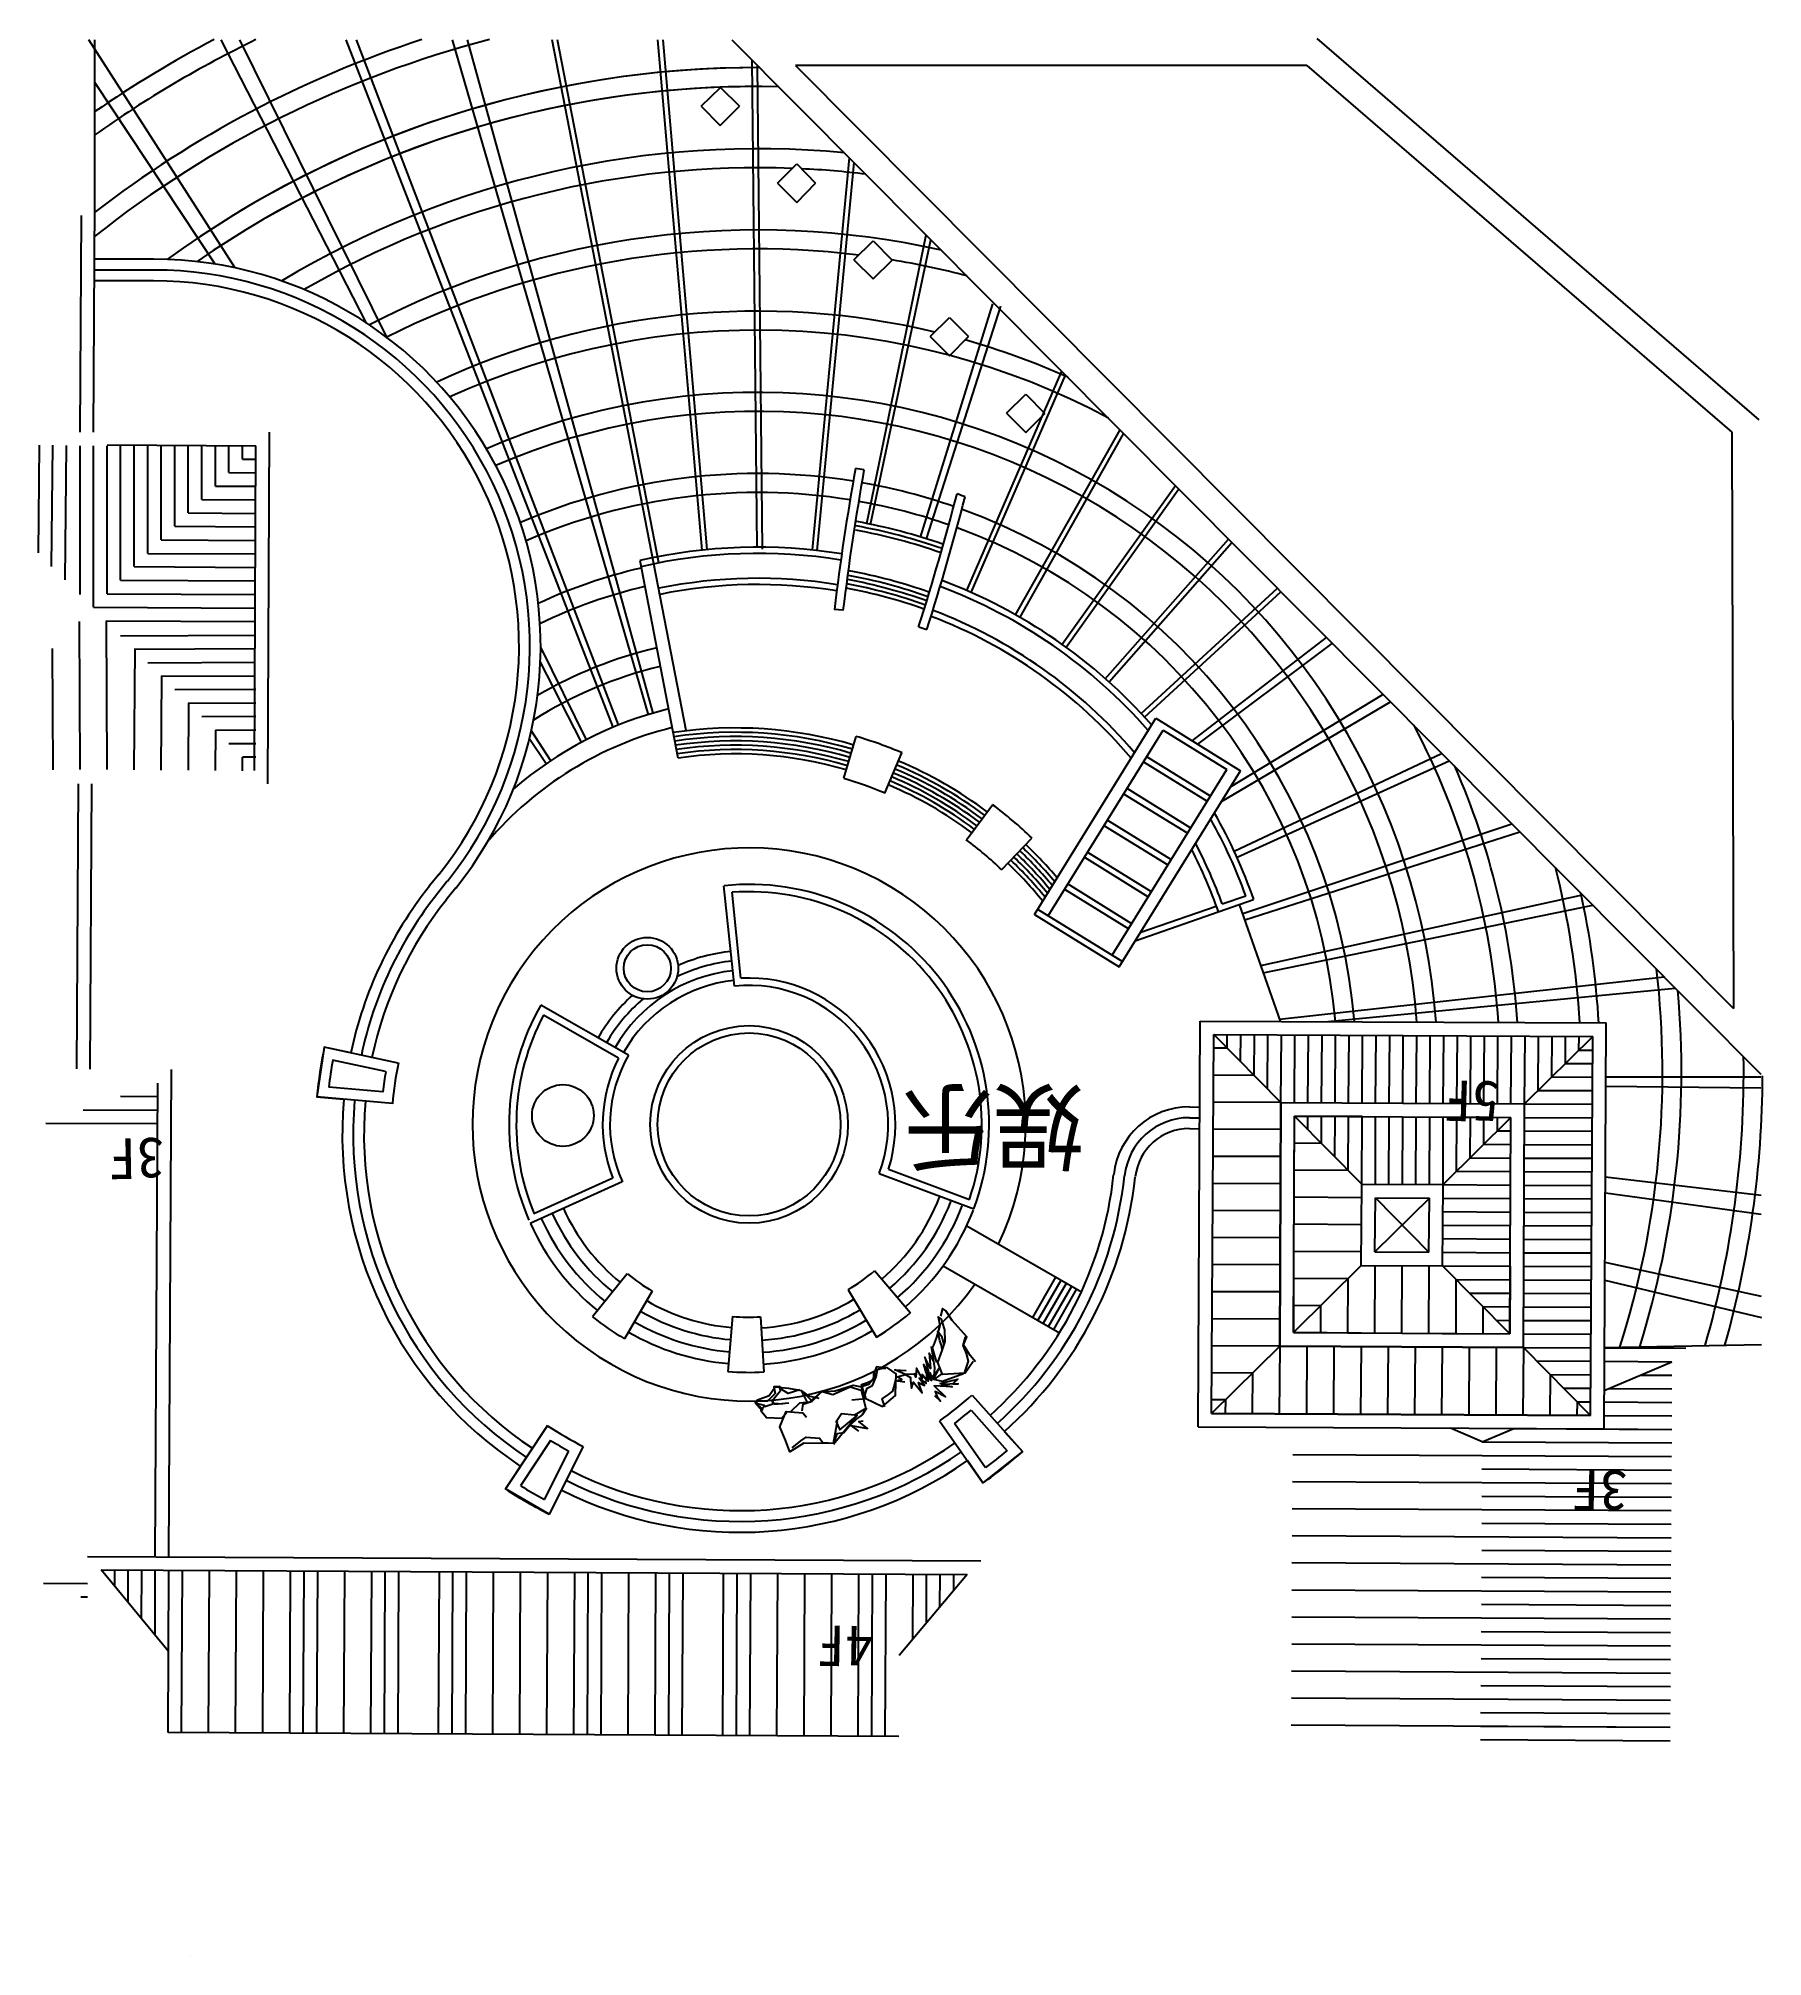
# Model space of a CAD drawing. Header units: metres. Extents: x 1929 to 44591, y -2100 to 45363.
import ezdxf

# ---------------------------------------------------------------- set-up
doc = ezdxf.new("R2010")
doc.units = ezdxf.units.M
for name, color, linetype in [('PD', 40, 'Continuous'), ('RXD', 2, 'Continuous'), ('TEXT', 9, 'Continuous'), ('TREE', 3, 'Continuous'), ('W', 3, 'Continuous'), ('WALL1', 1, 'Continuous'), ('ZZW', 9, 'Continuous')]:
    doc.layers.add(name, color=color, linetype=linetype)

# ---------------------------------------------------------------- blocks, each defined once
blk = doc.blocks.new('A$C07B50AAC')
at = {"layer": 'PD'}
for p, q in [((2.09, 72.77), (2.09, 78.77)), ((24.49, 76.31), (25.2, 77.01)), ((25.2, 77.01), (25.9, 76.31)), ((24.49, 76.31), (25.19, 75.6)), ((25.19, 75.6), (25.9, 76.31)), ((27.31, 73.47), (28.02, 74.18)), ((28.02, 74.18), (28.72, 73.47)), ((27.31, 73.47), (28.02, 72.76)), ((28.02, 72.76), (28.72, 73.47)), ((30.13, 70.64), (30.84, 71.34)), ((30.84, 71.34), (31.55, 70.63)), ((4.26, 70.66), (2.07, 70.66)), ((4.26, 70.26), (2.07, 70.26)), ((30.13, 70.64), (30.84, 69.93)), ((30.84, 69.93), (31.55, 70.63)), ((4.26, 69.86), (2.07, 69.86)), ((32.95, 67.8), (33.66, 68.51)), ((33.66, 68.51), (34.37, 67.8)), ((32.95, 67.8), (33.66, 67.09)), ((33.66, 67.09), (34.37, 67.8)), ((35.77, 64.97), (36.48, 65.67)), ((36.48, 65.67), (37.19, 64.96)), ((35.77, 64.97), (36.48, 64.26)), ((36.48, 64.26), (37.19, 64.96)), ((14.8, 47.93), (14.44, 47.49)), ((15.11, 47.68), (14.76, 47.24)), ((15.42, 47.43), (15.07, 46.99)), ((13.3, 40.96), (10.56, 41.54)), ((12.83, 40.65), (10.87, 41.06)), ((13.08, 39.46), (10.29, 39.71)), ((12.72, 39.89), (10.73, 40.07)), ((42.53, 39.34), (42.91, 39.33)), ((42.53, 38.94), (42.91, 38.93)), ((42.53, 38.54), (42.91, 38.53)), ((57.87, 30.45), (63.67, 30.56)), ((34.5, 28.69), (36.36, 26.6)), ((33.3, 27.74), (34.9, 25.45)), ((33.85, 27.65), (35, 26.01)), ((34.46, 28.13), (35.79, 26.63)), ((18.81, 27.56), (17.26, 25.22)), ((18.92, 27.01), (17.82, 25.34)), ((19.59, 26.62), (18.69, 24.83)), ((20.13, 26.79), (18.87, 24.29))]:
    blk.add_line(p, q, dxfattribs=at)
for points in [[(11.54, 41.33), (10.56, 41.54), (10.29, 39.71), (11.28, 39.62)], [(34.54, 29.93), (34.25, 29.5), (33.41, 29.45), (33.23, 29.9), (33.39, 30.34), (33.5, 30.67), (33.49, 31.1), (33.41, 31.37), (33.37, 31.49), (33.25, 31.58), (33.31, 31.26), (33.19, 30.83), (33.07, 30.54), (33.02, 30.44), (33.19, 29.89)], [(34.63, 29.92), (34.43, 30.15), (34.18, 30.55), (34.3, 30.84), (33.77, 31.44), (33.53, 31.8), (33.41, 31.89), (33.33, 31.61)], [(34.18, 29.47), (33.41, 29.19), (33.09, 29.26), (33.14, 29.49), (33.29, 29.71), (33.1, 29.35), (33.12, 29.7), (33, 30.48)], [(33.39, 30.37), (33.37, 30.54), (33.35, 30.6), (33.31, 30.69), (33.24, 31.05), (33.37, 30.87), (33.45, 30.56)], [(34.22, 29.5), (34.37, 29.94), (34.29, 30.23), (34.17, 30.52), (34.26, 30.83), (34.32, 30.85)], [(30.06, 28.52), (30.57, 28.56), (31.19, 28.27), (31.67, 28.67), (31.68, 29.15), (31.69, 29.48), (31.38, 29.7), (31.14, 29.71), (30.97, 29.74), (30.86, 29.46), (30.86, 29.3), (30.69, 29.08), (30.4, 28.99), (30.56, 28.6), (30.41, 29.08), (30.63, 29.15), (30.84, 29.25), (30.92, 29.52)], [(30.54, 28.67), (30.62, 28.94), (30.82, 29.05), (30.96, 29.37), (31, 29.63), (31.19, 29.68), (31.31, 29.68)], [(31.27, 28.26), (31.18, 28.55), (31.41, 28.71), (31.57, 28.84), (31.61, 28.97), (31.7, 29.32), (31.7, 29.44)], [(33.4, 29.49), (33.09, 29.26)], [(26.84, 28.27), (27.14, 28.37), (27.16, 28.54), (27.42, 28.86), (27.38, 29.01), (27.18, 28.99), (27.22, 28.75), (27.07, 28.59), (26.94, 28.47), (26.58, 28.47), (26.47, 28.44), (26.76, 28.17), (26.73, 28.12), (26.48, 28.4)], [(27.64, 28.04), (27.47, 27.83), (26.9, 27.85), (26.69, 28.11), (26.83, 28.31), (26.53, 28.38), (26.57, 28.51), (27, 28.68), (27.22, 29), (27.72, 28.95), (28.19, 28.86), (28.45, 28.66), (28.84, 28.58)], [(27.5, 28.36), (27.17, 28.38), (27.09, 28.51)], [(27.73, 28.39), (27.34, 28.35), (27.18, 28.34)], [(28.14, 28.88), (27.7, 28.75), (27.45, 28.91), (27.38, 29.01)], [(27.82, 28.1), (28.13, 28.4), (28.52, 28.44), (28.96, 28.82), (29.36, 28.71), (30, 28.99), (30.4, 28.87), (30.57, 28.2), (30.16, 27.95), (29.67, 28), (29.48, 27.7), (29.61, 27.41), (30.25, 27.94), (29.38, 26.86)], [(28.59, 28.46), (28.19, 28.86), (28.4, 28.44)], [(28.22, 28.11), (28.26, 28.36), (28.59, 28.46), (28.93, 28.81), (29.44, 28.85), (30.1, 29.06), (30.48, 28.98)], [(29.52, 27.71), (29.37, 26.9), (28.28, 26.91), (27.77, 26.59), (27.6, 27.02), (27.4, 27.52), (27.63, 28.08), (28.25, 28.03), (28.38, 27.87)], [(30.6, 28.21), (30.44, 27.96), (30.25, 27.82), (30, 27.58), (29.76, 27.3), (29.5, 27.26), (29.39, 26.94)], [(27.85, 26.74), (28.17, 27), (28.37, 27.14), (28.86, 27.1), (28.99, 26.94), (29.41, 26.91)], [(35.69, 27.34), (36.36, 26.6), (34.9, 25.45), (34.33, 26.27)], [(19.32, 25.18), (18.87, 24.29), (17.26, 25.22), (17.81, 26.05)]]:
    blk.add_lwpolyline(points, dxfattribs=at)
for centre, radius, start, end in [((4.26, 56.36), 14.3, 321.33, 90), ((4.26, 56.36), 13.9, 321.33, 90), ((4.26, 56.36), 13.5, 321.33, 90), ((25.92, 38.31), 14.69, 141.33, 168.13), ((25.92, 38.31), 14.29, 141.33, 168.13), ((25.92, 38.31), 13.89, 141.33, 168.13), ((25.92, 38.31), 15.69, 168.13, 174.9), ((25.92, 38.31), 15.29, 169.63, 173.4), ((25.92, 38.31), 13.29, 169.85, 173.18), ((25.92, 38.31), 12.89, 168.13, 174.9), ((25.92, 38.31), 14.69, 174.9, 236.53), ((25.92, 38.31), 14.29, 174.9, 236.53), ((25.92, 38.31), 13.89, 174.9, 236.53), ((42.52, 36.54), 2.8, 89.7, 173.89), ((42.52, 36.54), 2.4, 89.7, 173.89), ((42.52, 36.54), 2, 89.7, 173.89), ((25.92, 38.31), 13.89, 311.71, 353.89), ((25.92, 38.31), 14.29, 311.71, 353.89), ((25.92, 38.31), 14.69, 311.71, 353.89), ((25.92, 38.31), 12.89, 304.94, 311.71), ((25.92, 38.31), 13.29, 306.66, 309.99), ((25.92, 38.31), 12.89, 236.53, 243.31), ((25.92, 38.31), 13.29, 238.26, 241.58), ((25.92, 38.31), 14.69, 243.31, 304.94), ((25.92, 38.31), 14.29, 243.31, 304.94), ((25.92, 38.31), 13.89, 243.31, 304.94), ((25.92, 38.31), 15.69, 304.94, 311.71), ((25.92, 38.31), 15.29, 306.44, 310.21), ((25.92, 38.31), 15.69, 236.53, 243.31), ((25.92, 38.31), 15.29, 238.03, 241.81)]:
    blk.add_arc(centre, radius, start, end, dxfattribs=at)
at = {"layer": 'RXD'}
for p, q in [((25.62, 78.77), (63.64, 40.55)), ((47.24, 78.82), (63.57, 64.73)), ((27.98, 77.82), (62.63, 42.98)), ((46.87, 77.82), (27.98, 77.82)), ((46.87, 77.82), (62.57, 64.27)), ((62.57, 64.27), (62.63, 42.98))]:
    blk.add_line(p, q, dxfattribs=at)
at = {"layer": 'TREE'}
for points in [[(33.08, 29.96), (32.92, 30.24), (32.96, 29.67), (32.76, 30.09), (32.89, 29.55), (32.71, 29.82), (32.79, 29.52)], [(32.01, 29.17), (31.66, 29.22), (31.91, 29.27), (31.73, 29.37), (32.04, 29.45), (31.64, 29.62), (32.07, 29.6)], [(32.99, 29.21), (33.12, 29.49), (33.01, 29.37), (32.95, 29.51), (32.95, 29.28), (32.85, 29.68), (32.88, 29.2), (32.81, 29.51), (32.81, 29.24), (32.66, 29.45), (32.65, 29.3), (32.45, 29.68), (32.42, 29.35), (32.39, 29.48), (32.32, 29.45), (32.02, 29.46), (32.23, 29.34), (32.23, 29.23), (32.26, 28.95), (32.33, 29.17), (32.65, 28.77), (32.52, 29.15), (32.74, 29.05), (32.55, 29.31), (32.8, 29.12), (32.79, 29.22)], [(33.31, 29.12), (33.97, 29.28), (33.79, 29.11), (33.98, 29.11), (33.37, 29.08), (33.77, 29), (33.1, 29.03), (33.52, 28.62), (33.13, 28.82), (33.2, 28.66), (33.33, 28.46), (33.12, 28.66)], [(30.32, 27.36), (30.03, 27.56), (30.63, 27.45), (30.32, 27.71), (30.48, 27.74)]]:
    blk.add_lwpolyline(points, dxfattribs=at)
at = {"layer": 'W'}
for p, q in [((7.26, 70.35), (1.86, 78.77)), ((12.13, 68.3), (6.76, 78.77)), ((12.89, 67.76), (7.44, 78.77)), ((21.24, 53.37), (11.37, 78.77)), ((21.44, 53.45), (11.76, 78.77)), ((22.54, 53.83), (15.3, 78.77)), ((22.72, 53.89), (15.86, 78.77)), ((23.94, 53.24), (18.99, 78.77)), ((22.93, 59.44), (19.18, 78.77)), ((24.53, 59.91), (22.89, 78.77)), ((24.71, 59.93), (23.08, 78.77)), ((26.56, 60.02), (26.38, 78.01)), ((26.75, 59.95), (26.57, 77.82)), ((6.53, 70.48), (2.09, 77.19)), ((28.6, 59.92), (29.97, 74.4)), ((28.78, 59.9), (30.14, 74.23)), ((30.61, 60.89), (32.8, 71.56)), ((30.75, 60.86), (32.97, 71.38)), ((32.6, 60.39), (35.27, 69.01)), ((32.81, 60.33), (35.56, 68.92)), ((34.3, 58.42), (37.81, 66.52)), ((34.46, 58.35), (37.95, 66.38)), ((36.11, 57.52), (39.97, 64.35)), ((36.28, 57.43), (40.1, 64.21)), ((37.83, 56.43), (42.01, 62.3)), ((37.98, 56.32), (42.14, 62.17)), ((39.42, 55.16), (43.97, 60.32)), ((39.56, 55.04), (44.1, 60.19)), ((22.22, 59.53), (23.63, 52.23)), ((40.75, 53.88), (45.78, 58.5)), ((40.87, 53.74), (45.91, 58.37)), ((29.73, 57.69), (29.41, 57.72)), ((32.53, 57.08), (32.83, 56.98)), ((20.25, 52.9), (18.56, 56.33)), ((42.63, 52.87), (47.6, 56.68)), ((42.84, 52.74), (47.81, 56.46)), ((20.07, 52.81), (18.54, 55.8)), ((44.05, 51.16), (49.68, 54.58)), ((43.72, 50.62), (49.96, 54.3)), ((18.93, 52.13), (18.21, 53.25)), ((36.8, 46.45), (41.29, 53.7)), ((37.31, 46.4), (41.56, 53.26)), ((41.29, 53.7), (44.42, 51.76)), ((41.56, 53.26), (43.91, 51.81)), ((18.76, 52.01), (18.14, 52.95)), ((29.76, 51.48), (30.22, 53.02)), ((31.28, 50.93), (31.91, 52.42)), ((39.67, 44.95), (43.91, 51.81)), ((39.94, 44.51), (44.42, 51.76)), ((40.83, 52.09), (43.18, 50.63)), ((40.95, 52.28), (43.3, 50.83)), ((44.18, 48.79), (51.85, 52.4)), ((44.29, 48.56), (52.13, 52.12)), ((40.22, 51.11), (42.57, 49.65)), ((34.29, 49.21), (35.25, 50.5)), ((40.1, 50.91), (42.45, 49.46)), ((39.37, 49.73), (41.73, 48.28)), ((39.5, 49.93), (41.85, 48.48)), ((44.5, 46.48), (54.44, 49.8)), ((35.6, 48.11), (36.71, 49.27)), ((44.58, 46.25), (54.74, 49.5)), ((38.65, 48.56), (41, 47.1)), ((38.77, 48.75), (41.12, 47.3)), ((25.72, 43.8), (25.33, 47.51)), ((38.04, 47.58), (40.39, 46.12)), ((25.96, 44.09), (25.63, 47.27)), ((37.92, 47.38), (40.27, 45.93)), ((40.53, 45.48), (44.9, 47)), ((43.74, 46.84), (44.61, 47.14)), ((45.89, 42.5), (44.38, 46.82)), ((44.83, 47.22), (44.83, 47.22)), ((45.17, 44.56), (57.05, 47.18)), ((45.26, 44.29), (57.44, 46.79)), ((36.8, 46.45), (39.94, 44.51)), ((36.92, 46.65), (40.06, 44.71)), ((40.73, 45.79), (43.52, 46.76)), ((45.86, 42.58), (60.07, 44.14)), ((47.65, 42.49), (60.48, 43.73)), ((21.8, 41.25), (18.56, 43.1)), ((21.44, 41.14), (18.66, 42.73)), ((57.92, 40.45), (63.64, 40.45)), ((57.92, 40.1), (63.64, 40.04)), ((31.07, 36.88), (34.57, 35.57)), ((31.41, 37.04), (34.4, 35.92)), ((21.57, 36.57), (18.17, 35.03)), ((21.22, 36.71), (18.31, 35.39)), ((57.9, 36.75), (63.65, 36.08)), ((57.9, 36.16), (63.65, 35.37)), ((34.3, 34.94), (38.54, 32.51)), ((33.43, 33.46), (37.73, 30.99)), ((57.88, 33.6), (63.66, 32.35)), ((21.76, 33.17), (20.48, 31.58)), ((30.89, 33.29), (32.22, 31.73)), ((36.74, 31.56), (37.6, 33.05)), ((36.93, 31.45), (37.79, 32.94)), ((37.13, 31.33), (37.99, 32.83)), ((37.32, 31.22), (38.18, 32.72)), ((37.52, 31.11), (38.37, 32.61)), ((57.88, 32.93), (63.67, 31.56)), ((22.68, 32.53), (21.66, 30.77)), ((29.92, 32.58), (30.97, 30.83)), ((25.65, 31.6), (25.48, 29.56)), ((26.68, 31.58), (26.8, 29.54))]:
    blk.add_line(p, q, dxfattribs=at)
for centre, radius in [((22.5, 44.46), 1.14), ((22.5, 44.46), 0.87), ((26.26, 38.69), 3.65), ((26.26, 38.69), 3.38), ((19.38, 39.02), 1.14)]:
    blk.add_circle(centre, radius, dxfattribs=at)
for centre, radius, start, end in [((26.58, 40.61), 39.43, 104.55, 128.41), ((26.58, 40.61), 43.13, 117.76, 124.6), ((26.58, 40.61), 40.13, 108.01, 127.61), ((26.58, 40.61), 42.43, 115.91, 125.25), ((26.58, 40.61), 37.13, 89.88, 125.98), ((26.58, 40.61), 37.13, 89.88, 121.02), ((26.58, 40.61), 36.43, 88.77, 124.66), ((26.58, 40.61), 36.43, 88.77, 120.08), ((26.58, 40.61), 34.13, 84.6, 121.02), ((26.58, 40.61), 33.43, 87.81, 120.08), ((26.58, 40.61), 33.43, 83.14, 87.22), ((26.58, 40.61), 31.13, 77.4, 117.44), ((26.58, 40.61), 30.43, 82.96, 116.77), ((26.58, 40.61), 30.43, 75.27, 80.61), ((26.58, 40.61), 28.13, 76.55, 114.94), ((26.58, 40.61), 27.43, 61.79, 114.5), ((26.58, 40.61), 28.13, 65.97, 74.19), ((26.58, 40.61), 25.13, 4.24, 113.5), ((26.58, 40.61), 24.43, 4.37, 113.33), ((26.58, 40.61), 22.13, 80.82, 113.34), ((128.45, 45.58), 99.78, 169.99, 173.01), ((128.45, 45.58), 99.46, 169.99, 173.01), ((26.58, 40.61), 22.61, 79.99, 80.81), ((26.58, 40.61), 22.13, 70.89, 79.99), ((26.58, 40.61), 21.43, 80.83, 113.55), ((26.58, 40.61), 21.43, 70.76, 79.97), ((-62.3, 87.08), 99.46, 342.44, 345.39), ((-62.3, 87.08), 99.78, 342.44, 345.37), ((26.58, 40.61), 22.61, 70.17, 70.99), ((26.58, 40.61), 20.68, 70.63, 79.8), ((26.58, 40.61), 22.13, 4.86, 70.05), ((26.58, 40.61), 20.36, 70.57, 79.76), ((26.58, 40.61), 20.52, 70.6, 79.78), ((26.58, 40.61), 21.43, 5.03, 69.9), ((26.58, 40.61), 19.41, 80.79, 102.98), ((26.58, 40.61), 19.18, 80.78, 103), ((26.58, 40.61), 19.13, 103.01, 115.08), ((26.58, 40.61), 18.26, 80.71, 101.55), ((26.58, 40.61), 18.67, 70.3, 79.66), ((26.58, 40.61), 18.84, 70.32, 79.66), ((26.58, 40.61), 18.43, 103.08, 115.89), ((26.58, 40.61), 18.03, 80.68, 101.55), ((26.58, 40.61), 18.19, 70.23, 79.66), ((26.58, 40.61), 18.35, 70.25, 79.66), ((26.58, 40.61), 18.51, 70.27, 79.66), ((26.58, 40.61), 19.18, 41.21, 69.41), ((26.58, 40.61), 19.41, 41.42, 69.46), ((26.58, 40.61), 18.03, 40.08, 69.18), ((26.58, 40.61), 18.26, 40.32, 69.22), ((26.58, 40.61), 16.13, 103.38, 120.31), ((26.58, 40.61), 15.43, 103.49, 122.49), ((26.58, 40.61), 13.83, 103.94, 130.8), ((26.58, 40.61), 13.13, 103.94, 139.52), ((25.74, 37.78), 15.56, 73.63, 98.46), ((25.74, 37.78), 15.4, 73.63, 98.43), ((26.58, 40.61), 27.43, 3.86, 27.91), ((25.74, 37.78), 15.24, 73.63, 98.41), ((25.74, 37.78), 15.08, 73.63, 98.38), ((25.74, 37.78), 14.92, 73.63, 98.35), ((25.74, 37.78), 14.76, 73.63, 98.32), ((25.74, 37.78), 15.89, 67.14, 73.63), ((25.74, 37.78), 14.6, 73.63, 98.29), ((25.74, 37.78), 15.24, 53.21, 67.14), ((25.74, 37.78), 15.4, 53.21, 67.14), ((25.74, 37.78), 15.56, 53.21, 67.14), ((26.58, 40.61), 28.13, 3.75, 23.72), ((25.74, 37.78), 14.27, 67.14, 73.63), ((25.74, 37.78), 14.6, 53.21, 67.14), ((25.74, 37.78), 14.76, 53.21, 67.14), ((25.74, 37.78), 14.92, 53.21, 67.14), ((25.74, 37.78), 15.08, 53.21, 67.14), ((25.74, 37.78), 15.89, 46.32, 53.21), ((26.58, 40.61), 19.18, 19.91, 29.22), ((26.58, 40.61), 19.41, 19.22, 29.6), ((26.26, 38.69), 10.22, 334.38, 324.7), ((25.74, 37.78), 14.27, 46.32, 53.21), ((25.74, 37.78), 15.4, 39.91, 46.32), ((25.74, 37.78), 15.56, 40.11, 46.32), ((26.58, 40.61), 18.26, 19.94, 27.6), ((25.74, 37.78), 14.6, 38.86, 46.32), ((25.74, 37.78), 14.76, 39.08, 46.32), ((25.74, 37.78), 14.92, 39.3, 46.32), ((25.74, 37.78), 15.08, 39.51, 46.32), ((25.74, 37.78), 15.24, 39.71, 46.32), ((26.58, 40.61), 18.03, 19.22, 27.17), ((26.26, 38.69), 8.87, 339.41, 95.99), ((26.58, 40.61), 30.43, 3.45, 14.42), ((26.26, 38.69), 8.6, 341.2, 94.2), ((26.58, 40.61), 31.13, 3.36, 12.3), ((26.26, 38.69), 6.07, 95.99, 116.06), ((26.26, 38.69), 6.43, 95.99, 114.1), ((26.26, 38.69), 5.71, 95.99, 150.17), ((26.26, 38.69), 5.35, 95.99, 150.17), ((26.26, 38.69), 5.41, 342.26, 93.14), ((26.58, 40.61), 33.43, 342.33, 6.56), ((26.26, 38.69), 6.43, 132.06, 150.17), ((26.26, 38.69), 6.07, 130.1, 150.17), ((26.26, 38.69), 5.14, 339.41, 95.99), ((26.58, 40.61), 34.13, 342.73, 5.09), ((26.26, 38.69), 8.87, 150.17, 203.51), ((26.26, 38.69), 8.6, 151.96, 202.56), ((26.26, 38.69), 5.41, 153.02, 201.5), ((26.26, 38.69), 5.14, 150.17, 204.35), ((26.58, 40.61), 36.43, 343.92, 0.92), ((26.58, 40.61), 37.13, 344.25, 359.81), ((26.26, 38.69), 7.53, 204.35, 230.85), ((26.26, 38.69), 7.53, 310.61, 339.11), ((26.26, 38.69), 7.98, 310.61, 339.11), ((26.26, 38.69), 8.43, 310.61, 339.11), ((26.26, 38.69), 8.87, 310.61, 339.11), ((26.26, 38.69), 8.87, 204.35, 230.85), ((26.26, 38.69), 8.43, 204.35, 230.85), ((26.26, 38.69), 7.98, 204.35, 230.85), ((26.26, 38.69), 7.12, 230.85, 239.84), ((26.26, 38.69), 7.12, 300.92, 310.61), ((26.26, 38.69), 7.53, 239.84, 265.12), ((26.26, 38.69), 7.53, 273.4, 300.92), ((26.26, 38.69), 9.16, 230.85, 239.84), ((26.26, 38.69), 8.43, 239.84, 265.12), ((26.26, 38.69), 7.98, 239.84, 265.12), ((26.26, 38.69), 7.12, 265.12, 273.4), ((26.26, 38.69), 7.98, 273.4, 300.92), ((26.26, 38.69), 8.43, 273.4, 300.92), ((26.26, 38.69), 9.16, 300.92, 310.61), ((26.26, 38.69), 8.87, 239.84, 265.12), ((26.26, 38.69), 8.87, 273.4, 300.92), ((26.26, 38.69), 9.16, 265.12, 273.4)]:
    blk.add_arc(centre, radius, start, end, dxfattribs=at)
at = {"layer": 'WALL1'}
for p, q in [((1.54, 64.27), (1.59, 72.27)), ((2.54, 63.8), (8.04, 63.77)), ((0, 59.81), (0.04, 63.79)), ((0.49, 59.31), (0.54, 63.79)), ((0.99, 58.81), (1.04, 63.78)), ((1.54, 58.27), (1.54, 63.77)), ((2.04, 57.8), (2.04, 63.77)), ((2.54, 58.3), (2.54, 63.77)), ((3.04, 58.8), (3.04, 63.77)), ((3.54, 59.3), (3.54, 63.77)), ((4.04, 59.79), (4.04, 63.77)), ((4.54, 60.29), (4.54, 63.77)), ((5.04, 60.79), (5.04, 63.77)), ((5.54, 61.29), (5.54, 63.77)), ((6.04, 61.78), (6.04, 63.77)), ((6.54, 62.28), (6.54, 63.77)), ((7.04, 62.78), (7.04, 63.77)), ((7.54, 63.27), (7.54, 63.77)), ((7.54, 63.27), (8.04, 63.27)), ((7.98, 51.77), (8.04, 63.77)), ((7.04, 62.78), (8.04, 62.77)), ((6.04, 61.78), (8.03, 61.77)), ((6.54, 62.28), (8.03, 62.27)), ((5.54, 61.29), (8.03, 61.27)), ((4.54, 60.29), (8.02, 60.27)), ((5.04, 60.79), (8.03, 60.77)), ((4.04, 59.79), (8.02, 59.77)), ((3.54, 59.3), (8.02, 59.27)), ((2.54, 58.3), (8.01, 58.27)), ((3.04, 58.8), (8.02, 58.77)), ((2.04, 57.8), (8.01, 57.77)), ((1.51, 57.27), (1.53, 51.8)), ((2.51, 57.3), (8.01, 57.27)), ((2.51, 57.3), (2.53, 51.8)), ((3.04, 56.75), (8.02, 56.77)), ((0.51, 56.27), (0.53, 51.79)), ((3.56, 56.27), (3.53, 51.79)), ((3.54, 56.25), (8.02, 56.27)), ((4.04, 55.75), (8.02, 55.77)), ((4.55, 55.26), (4.53, 51.78)), ((4.54, 55.25), (8.02, 55.27)), ((5.04, 54.76), (8.03, 54.77)), ((5.55, 54.26), (5.53, 51.78)), ((5.54, 54.26), (8.03, 54.27)), ((6.04, 53.76), (8.03, 53.77)), ((6.54, 53.26), (6.53, 51.77)), ((6.54, 53.26), (8.03, 53.27)), ((7.04, 52.77), (8.04, 52.77)), ((7.53, 52.26), (7.53, 51.76)), ((7.54, 52.27), (8.04, 52.27)), ((1.42, 40.74), (1.48, 51.27)), ((43.35, 28.01), (43.43, 42.01)), ((43.43, 42.01), (57.43, 41.94)), ((43.43, 42.01), (57.43, 41.94)), ((43.43, 42.01), (45.91, 39.5)), ((45.91, 39.5), (43.43, 42.01)), ((43.92, 41.51), (43.93, 42.01)), ((44.42, 41.01), (44.43, 42.01)), ((44.92, 40.5), (44.93, 42)), ((45.42, 40), (45.43, 42)), ((45.91, 39.5), (45.93, 42)), ((46.41, 39.5), (46.43, 42)), ((46.91, 39.49), (46.93, 41.99)), ((47.41, 39.49), (47.43, 41.99)), ((47.91, 39.49), (47.93, 41.99)), ((48.41, 39.49), (48.43, 41.99)), ((48.41, 39.49), (48.43, 41.99)), ((48.91, 39.48), (48.93, 41.98)), ((49.41, 39.48), (49.43, 41.98)), ((49.91, 39.48), (49.93, 41.98)), ((50.41, 39.48), (50.43, 41.98)), ((50.91, 39.47), (50.93, 41.97)), ((51.41, 39.47), (51.43, 41.97)), ((51.91, 39.47), (51.93, 41.97)), ((52.41, 39.46), (52.43, 41.96)), ((52.91, 39.46), (52.93, 41.96)), ((53.41, 39.46), (53.43, 41.96)), ((53.41, 39.46), (53.43, 41.96)), ((53.91, 39.46), (53.93, 41.96)), ((54.41, 39.45), (54.43, 41.95)), ((54.91, 39.45), (54.93, 41.95)), ((57.43, 41.94), (54.91, 39.45)), ((57.43, 41.94), (54.91, 39.45)), ((55.42, 39.95), (55.43, 41.95)), ((55.92, 40.45), (55.93, 41.95)), ((56.42, 40.94), (56.43, 41.94)), ((56.92, 41.44), (56.93, 41.94)), ((57.35, 27.94), (57.43, 41.94)), ((43.92, 41.51), (43.42, 41.51)), ((56.92, 41.44), (57.42, 41.44)), ((44.92, 40.5), (43.42, 40.51)), ((55.92, 40.45), (57.42, 40.44)), ((56.42, 40.94), (57.42, 40.94)), ((3.04, 39.73), (4.41, 39.72)), ((4.32, 22.72), (4.42, 40.22)), ((55.42, 39.95), (57.42, 39.94)), ((1.66, 39.23), (4.41, 39.22)), ((45.91, 39.5), (43.41, 39.51)), ((46.37, 31), (46.41, 39)), ((46.4, 36.5), (46.41, 39)), ((46.41, 39), (54.41, 38.95)), ((48.91, 38.98), (46.41, 39)), ((46.41, 39), (48.9, 36.48)), ((46.91, 38.49), (46.91, 38.99)), ((47.41, 37.99), (47.41, 38.99)), ((47.9, 37.49), (47.91, 38.99)), ((48.4, 36.99), (48.41, 38.99)), ((54.91, 39.45), (57.41, 39.44)), ((0.28, 38.74), (4.41, 38.72)), ((45.91, 38.5), (43.41, 38.51)), ((48.9, 36.48), (48.91, 38.98)), ((49.4, 36.48), (49.41, 38.98)), ((49.9, 36.48), (49.91, 38.98)), ((50.4, 36.48), (50.41, 38.98)), ((50.9, 36.47), (50.91, 38.97)), ((51.4, 36.47), (51.41, 38.97)), ((51.9, 36.47), (51.91, 38.97)), ((54.41, 38.95), (51.9, 36.47)), ((51.91, 38.97), (54.41, 38.95)), ((52.4, 36.96), (52.41, 38.96)), ((52.9, 37.46), (52.91, 38.96)), ((53.41, 37.96), (53.41, 38.96)), ((53.91, 38.46), (53.91, 38.96)), ((53.91, 38.46), (54.41, 38.45)), ((54.37, 30.95), (54.41, 38.95)), ((54.91, 38.95), (57.41, 38.94)), ((54.91, 38.45), (57.41, 38.44)), ((47.41, 37.99), (46.41, 38)), ((53.41, 37.96), (54.41, 37.95)), ((54.91, 37.95), (57.41, 37.94)), ((54.91, 37.95), (57.41, 37.94)), ((45.9, 37.5), (43.4, 37.51)), ((48.4, 36.99), (46.4, 37)), ((52.4, 36.96), (54.4, 36.95)), ((52.9, 37.46), (54.4, 37.45)), ((54.9, 37.45), (57.4, 37.44)), ((54.9, 36.95), (57.4, 36.94)), ((45.9, 36.5), (43.4, 36.51)), ((51.9, 36.47), (54.4, 36.45)), ((54.9, 36.45), (57.4, 36.44)), ((45.89, 35.5), (43.39, 35.51)), ((48.9, 35.98), (46.4, 36)), ((49.38, 33.98), (49.4, 35.98)), ((51.4, 35.97), (49.38, 33.98)), ((49.4, 35.98), (51.38, 33.97)), ((49.4, 35.98), (51.4, 35.97)), ((51.38, 33.97), (51.4, 35.97)), ((51.89, 35.47), (54.39, 35.45)), ((51.9, 35.97), (54.4, 35.95)), ((54.89, 35.45), (57.39, 35.44)), ((54.9, 35.95), (57.4, 35.94)), ((48.89, 34.98), (46.39, 35)), ((51.89, 34.97), (54.39, 34.95)), ((54.89, 34.95), (57.39, 34.94)), ((45.89, 34.5), (43.39, 34.51)), ((51.89, 34.47), (54.39, 34.45)), ((54.89, 34.45), (57.39, 34.44)), ((45.88, 33.5), (43.38, 33.51)), ((46.38, 33.5), (46.37, 31)), ((48.88, 33.48), (46.37, 31)), ((48.88, 33.98), (46.38, 34)), ((49.38, 33.48), (49.37, 30.98)), ((49.38, 33.98), (51.38, 33.97)), ((50.38, 33.48), (50.37, 30.98)), ((51.38, 33.47), (51.37, 30.97)), ((51.88, 33.97), (54.38, 33.95)), ((51.88, 33.47), (54.37, 30.95)), ((51.88, 33.47), (54.38, 33.45)), ((54.38, 33.45), (54.37, 30.95)), ((54.88, 33.95), (57.38, 33.94)), ((54.88, 33.45), (57.38, 33.44)), ((48.38, 32.99), (46.38, 33)), ((48.38, 32.99), (48.37, 30.99)), ((52.38, 32.96), (52.37, 30.96)), ((52.38, 32.96), (54.38, 32.95)), ((52.38, 32.96), (54.38, 32.95)), ((54.88, 32.95), (57.38, 32.94)), ((54.88, 32.95), (57.38, 32.94)), ((45.88, 32.5), (43.38, 32.51)), ((47.37, 31.99), (46.37, 32)), ((47.37, 31.99), (47.37, 30.99)), ((52.88, 32.46), (54.38, 32.45)), ((53.37, 31.96), (54.37, 31.95)), ((53.37, 31.96), (53.37, 30.96)), ((54.87, 31.95), (57.37, 31.94)), ((54.88, 32.45), (57.38, 32.44)), ((45.87, 31.5), (43.37, 31.51)), ((53.87, 31.46), (54.37, 31.45)), ((54.87, 31.45), (57.37, 31.44)), ((45.87, 30.5), (43.35, 28.01)), ((43.35, 28.01), (45.87, 30.5)), ((45.87, 30.5), (43.37, 30.51)), ((45.87, 30.5), (45.85, 28)), ((46.37, 31), (54.37, 30.95)), ((48.87, 30.98), (46.37, 31)), ((46.87, 30.49), (46.85, 27.99)), ((47.87, 30.49), (47.85, 27.99)), ((48.87, 30.48), (48.85, 27.98)), ((49.87, 30.48), (49.85, 27.98)), ((51.87, 30.97), (54.37, 30.95)), ((54.87, 30.95), (57.37, 30.94)), ((50.87, 30.47), (50.85, 27.97)), ((51.87, 30.47), (51.85, 27.97)), ((52.87, 30.46), (52.85, 27.96)), ((53.87, 30.46), (53.85, 27.96)), ((54.87, 30.45), (54.85, 27.95)), ((54.87, 30.45), (57.35, 27.94)), ((54.87, 30.45), (57.37, 30.44)), ((54.87, 30.45), (57.35, 27.94)), ((55.36, 29.95), (57.36, 29.94)), ((57.86, 29.94), (60.36, 29.92)), ((57.86, 29.94), (60.36, 29.92)), ((57.86, 28.86), (60.36, 29.92)), ((44.86, 29.5), (43.36, 29.51)), ((44.86, 29.5), (44.85, 28)), ((55.86, 29.45), (55.85, 27.95)), ((55.86, 29.45), (57.36, 29.44)), ((59.19, 29.43), (60.36, 29.42)), ((43.86, 28.51), (43.36, 28.51)), ((43.86, 28.51), (43.85, 28.01)), ((56.36, 28.94), (57.36, 28.94)), ((56.86, 28.44), (56.85, 27.94)), ((56.86, 28.44), (57.36, 28.44)), ((57.86, 28.44), (60.36, 28.42)), ((58.02, 28.93), (60.36, 28.92)), ((43.35, 28.01), (57.35, 27.94)), ((57.35, 27.94), (43.35, 28.01)), ((57.85, 27.94), (60.35, 27.92)), ((53.35, 26.96), (52.18, 27.47)), ((53.35, 26.96), (54.52, 27.45)), ((53.35, 26.96), (60.35, 26.92)), ((54.52, 27.45), (60.35, 27.42)), ((57.85, 27.44), (60.35, 27.42)), ((46.35, 26.5), (60.34, 26.42)), ((53.34, 25.96), (60.34, 25.92)), ((46.34, 25.5), (60.34, 25.42)), ((53.34, 24.96), (60.34, 24.92)), ((46.33, 24.5), (60.33, 24.42)), ((53.33, 24.46), (60.33, 24.42)), ((46.33, 23.5), (60.33, 23.42)), ((53.33, 23.96), (60.33, 23.92)), ((53.33, 22.96), (60.33, 22.92)), ((2.32, 22.23), (34.32, 22.06)), ((4.81, 19.22), (2.32, 22.23)), ((2.82, 21.63), (2.82, 22.23)), ((3.32, 21.02), (3.32, 22.22)), ((3.81, 20.42), (3.82, 22.22)), ((4.31, 19.82), (4.32, 22.22)), ((4.79, 16.22), (4.82, 22.22)), ((5.29, 16.21), (5.32, 22.21)), ((6.29, 16.21), (6.32, 22.21)), ((7.29, 16.2), (7.32, 22.2)), ((8.29, 16.2), (8.32, 22.2)), ((9.29, 16.19), (9.32, 22.19)), ((9.79, 16.19), (9.82, 22.19)), ((10.29, 16.19), (10.32, 22.19)), ((11.29, 16.18), (11.32, 22.18)), ((12.29, 16.18), (12.32, 22.18)), ((12.79, 16.17), (12.82, 22.17)), ((13.29, 16.17), (13.32, 22.17)), ((14.79, 16.16), (14.82, 22.16)), ((15.29, 16.16), (15.32, 22.16)), ((15.79, 16.16), (15.82, 22.16)), ((16.79, 16.15), (16.82, 22.15)), ((17.79, 16.15), (17.82, 22.15)), ((18.79, 16.14), (18.82, 22.14)), ((19.79, 16.14), (19.82, 22.14)), ((20.29, 16.13), (20.32, 22.13)), ((20.79, 16.13), (20.82, 22.13)), ((21.79, 16.13), (21.82, 22.13)), ((22.79, 16.12), (22.82, 22.12)), ((23.29, 16.12), (23.32, 22.12)), ((23.79, 16.12), (23.82, 22.12)), ((25.29, 16.11), (25.32, 22.11)), ((25.79, 16.11), (25.82, 22.11)), ((26.29, 16.1), (26.32, 22.1)), ((27.29, 16.1), (27.32, 22.1)), ((28.29, 16.09), (28.32, 22.09)), ((29.29, 16.09), (29.32, 22.09)), ((30.29, 16.08), (30.32, 22.08)), ((30.79, 16.08), (30.82, 22.08)), ((31.29, 16.08), (31.32, 22.08)), ((34.32, 22.06), (31.81, 19.07)), ((32.31, 19.67), (32.32, 22.07)), ((32.81, 20.27), (32.82, 22.07)), ((33.31, 20.87), (33.32, 22.07)), ((33.82, 21.46), (33.82, 22.06)), ((33.82, 21.46), (33.82, 22.06)), ((46.32, 22.5), (60.32, 22.42)), ((0.19, 21.74), (1.82, 21.73)), ((46.32, 21.5), (60.32, 21.42)), ((53.32, 21.96), (60.32, 21.92)), ((1.57, 21.23), (1.82, 21.23)), ((53.32, 20.96), (60.32, 20.92)), ((46.31, 20.5), (60.31, 20.42)), ((53.31, 19.96), (60.31, 19.92)), ((46.31, 19.5), (60.31, 19.42)), ((53.31, 19.46), (60.31, 19.42)), ((46.3, 18.5), (60.3, 18.42)), ((53.31, 18.96), (60.31, 18.92)), ((53.3, 17.96), (60.3, 17.92)), ((46.3, 17.5), (60.3, 17.42)), ((46.29, 16.5), (60.29, 16.42)), ((53.29, 16.96), (60.29, 16.92)), ((53.29, 16.46), (60.29, 16.42)), ((31.79, 16.07), (4.79, 16.22)), ((53.29, 15.96), (60.29, 15.92))]:
    blk.add_line(p, q, dxfattribs=at)
at = {"layer": 'ZZW'}
for p, q in [((2.04, 64.27), (2.09, 72.77)), ((8.48, 51.27), (8.54, 64.27)), ((1.92, 40.73), (1.98, 51.27)), ((42.85, 27.52), (42.93, 42.51)), ((42.93, 42.51), (57.93, 42.44)), ((57.85, 27.44), (57.93, 42.44)), ((57.85, 27.44), (57.93, 42.44)), ((4.82, 22.72), (4.92, 40.72)), ((45.87, 30.5), (45.91, 39.5)), ((45.91, 39.5), (45.87, 30.5)), ((45.87, 30.5), (45.91, 39.5)), ((45.91, 39.5), (54.91, 39.45)), ((45.91, 39.5), (54.91, 39.45)), ((54.87, 30.45), (54.91, 39.45)), ((48.88, 33.48), (48.9, 36.48)), ((48.9, 36.48), (51.9, 36.47)), ((51.88, 33.47), (51.9, 36.47)), ((48.88, 33.48), (51.88, 33.47)), ((45.87, 30.5), (54.87, 30.45)), ((54.87, 30.45), (45.87, 30.5)), ((57.87, 30.44), (60.87, 30.42)), ((42.85, 27.52), (57.85, 27.44)), ((1.82, 22.73), (34.82, 22.56))]:
    blk.add_line(p, q, dxfattribs=at)
at = {"layer": 'TEXT'}
for s, rotation, p in [('5F', 178.34, (54.01, 40.27)), ('3F', 181.05, (4.63, 38.2)), ('3F', 178.95, (58.72, 25.9)), ('4F', 178.95, (30.84, 20.15))]:
    blk.add_text(s, height=1.5, rotation=rotation, dxfattribs=at).set_placement(p)
at = {"layer": 'WALL1'}
blk.add_text('娱乐', height=2.6, rotation=180, dxfattribs=at).set_placement((38.66, 39.91))

msp = doc.modelspace()

# ---------------------------------------------------------------- linework, layer by layer
msp.add_line((5700, -2100), (5700, -2100))

# ---------------------------------------------------------------- block references
at = {"xscale": 669.64, "yscale": 669.64, "zscale": 669.64}
msp.add_blockref('A$C07B50AAC', (1928.7, -7417.63), dxfattribs=at)

doc.saveas('drawing.dxf')
